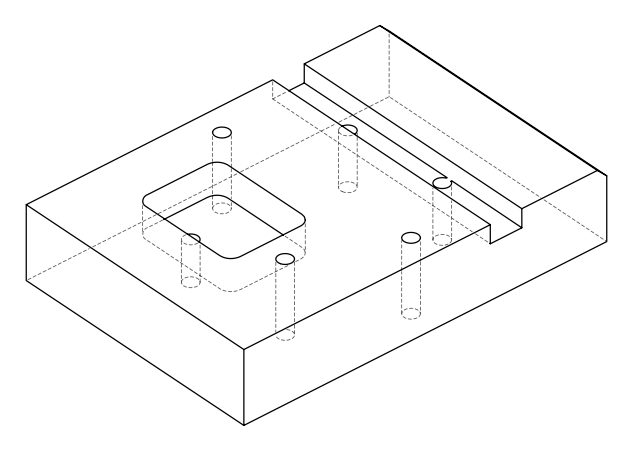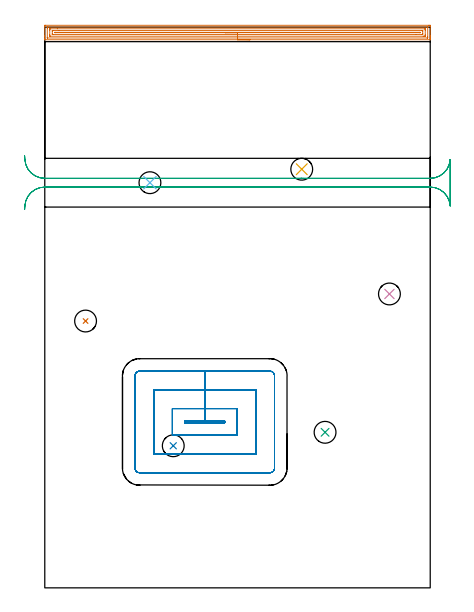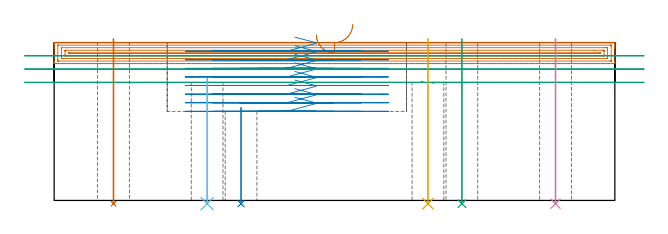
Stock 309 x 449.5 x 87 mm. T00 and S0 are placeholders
(PLAN: 9 operations, 3 tool changes, 34.5 min)
(1 AREA_MILL | FG_CHAMFER_SURFACE | UGT0205_001 | 12.53 min | 20779 mm3)
(2 MILL_RECTANGULAR_POCKET | POCKET_RECTANGULAR_STRAIGHT | UGT0201_094 | Follow Part, ap 5, ae 75% | 15.41 min | 500855 mm3)
(3 MILL_RECTANGULAR_SLOT | SLOT_RECTANGULAR | UGT0201_004 | Follow Part, ap 8, ae 75% | 4.6 min | 263970 mm3)
(4 INDEXABLE_INSERT_DRILL_THROUGH_HOLE_FROM_SOLID | STEP1HOLE | NXT0302_006 | 0.36 min | 20822 mm3)
(5 INDEXABLE_INSERT_DRILL_THROUGH_HOLE_FROM_SOLID_1 | STEP1HOLE_1 | NXT0302_006 | 0.36 min | 15634 mm3)
(6 INDEXABLE_INSERT_DRILL_THROUGH_HOLE_FROM_SOLID_2 | STEP1HOLE_2 | NXT0302_006 | 0.28 min | 15770 mm3)
(7 INDEXABLE_INSERT_DRILL_THROUGH_HOLE_FROM_SOLID_3 | STEP1HOLE_3 | NXT0302_006 | 0.36 min | 20787 mm3)
(8 INDEXABLE_INSERT_DRILL_THROUGH_HOLE_FROM_SOLID_4 | STEP1HOLE_4 | NXT0302_006 | 0.22 min | 11843 mm3)
(9 INDEXABLE_INSERT_DRILL_THROUGH_HOLE_FROM_SOLID_5 | STEP1HOLE_5 | NXT0302_006 | 0.36 min | 20833 mm3)
(TOOL UGT0205_001 | Chamfer Mill 20 x 3 x 45 deg. | D20 FL50 Z2)
(TOOL UGT0201_094 | End mill 20 mm | D20 FL38 Z4)
(TOOL UGT0201_004 | End Mill 32 mm | D32 FL53 Z6)
(TOOL NXT0302_006 | Index. Insert Drill 17.5mm [880-D1750L25-05] | D17.5 PA176 FL88 Z2)
(OP 1 AREA_MILL)
G17 G21 G94 G90
T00 M6
G54
G17 G0 G90 X164.5 Y439.4 S1061 M3
G43 Z97. H0
G94 G1 X164.462 Z96.128 F250.
X164.348 Z95.263
X164.159 Z94.412
X163.897 Z93.58
X163.563 Z92.774
X163.16 Z92.
X162.692 Z91.264
X162.16 Z90.572
X161.571 Z89.929
X160.928 Z89.34
X160.236 Z88.808
X159.5 Z88.34
X158.726 Z87.937
X157.92 Z87.603
X157.088 Z87.341
X156.236 Z87.152
X155.372 Z87.038
X154.5 Z87.
X0.155
X0.008 Y439.402 Z86.988
X0. Y439.418 Z86.973
Y439.744 Z86.656
Y440.162 Z86.237
Y440.778 Z85.617
Y441.97 Z84.427
Y442.547 Z83.847
Y449.911 Z76.486
X0.004 Y450.507 Z75.891
X0.009 Y450.991 Z75.406
X0.109 Y450.995 Z75.403
X0.601 Y451. Z75.4
X307.901
X308.399 Y450.999 Z75.401
X308.891 Y450.994 Z75.403
X308.991 Y450.991 Z75.406
X308.996 Y450.507 Z75.891
X309. Y449.91 Z76.487
Y442.547 Z83.847
Y441.97 Z84.427
Y441.662 Z84.734
Y441.086 Z85.31
Y440.778 Z85.617
Y440.162 Z86.238
Y439.744 Z86.656
Y439.418 Z86.973
X308.992 Y439.402 Z86.988
X308.845 Y439.4 Z87.
X154.5
Y440.814 Z85.586
X2.165 Y440.815 Z85.585
X2.073 Y440.816 Z85.584
X2.028 Y440.819 Z85.581
X2.012 Y440.821 Z85.579
X2.01 Y440.833 Z85.567
X2.005 Y440.934 Z85.466
X2.001 Y441.16 Z85.24
Y448.738 Z77.662
X2.002 Y449.118 Z77.282
X2.01 Y449.502 Z76.898
X2.021 Y449.579 Z76.821
X2.066 Y449.581 Z76.819
X2.172 Y449.584 Z76.816
X2.386 Y449.586 Z76.814
X2.423
X306.835 Y449.585 Z76.815
X306.927 Y449.584 Z76.816
X306.972 Y449.581 Z76.819
X306.988 Y449.579 Z76.821
X306.99 Y449.567 Z76.833
X306.995 Y449.466 Z76.934
X306.999 Y449.24 Z77.16
Y441.662 Z84.738
X306.998 Y441.282 Z85.118
X306.99 Y440.898 Z85.502
X306.979 Y440.821 Z85.579
X306.934 Y440.819 Z85.581
X306.828 Y440.816 Z85.584
X306.614 Y440.814 Z85.586
X306.577
X154.5
Y442.228 Z84.172
X4.17 Y442.229 Z84.171
X4.063 Y442.231 Z84.169
X4.026 Y442.233 Z84.167
X4.012 Y442.234 Z84.166
X4.009 Y442.266 Z84.134
X4.004 Y442.378 Z84.022
X4.001 Y442.547 Z83.853
X4. Y442.715 Z83.685
Y443.431 Z82.969
Y447.137 Z79.263
X4.003 Y447.853 Z78.547
X4.006 Y448.016 Z78.384
X4.019 Y448.164 Z78.236
X4.17 Y448.166 Z78.234
X4.742 Y448.17 Z78.23
X10.03 Y448.171 Z78.229
X304.83
X304.937 Y448.169 Z78.231
X304.974 Y448.167 Z78.233
X304.988 Y448.166 Z78.234
X304.991 Y448.134 Z78.266
X304.996 Y448.022 Z78.378
X304.999 Y447.853 Z78.547
X305. Y447.685 Z78.715
Y446.969 Z79.431
Y443.263 Z83.137
X304.997 Y442.547 Z83.853
X304.994 Y442.384 Z84.016
X304.981 Y442.236 Z84.165
X304.83 Y442.234 Z84.166
X304.258 Y442.23 Z84.17
X303.938 Y442.229 Z84.171
X303.366 Y442.228 Z84.172
X154.5
Y443.643 Z82.757
X6.633
X6.1 Y443.644 Z82.756
X6.043 Y443.646 Z82.754
X6.01 Y443.649 Z82.751
X6.007 Y443.691 Z82.709
X6.002 Y443.884 Z82.516
X6. Y444.27 Z82.13
Y446.084 Z80.316
X6.004 Y446.504 Z79.896
X6.01 Y446.713 Z79.687
X6.02 Y446.751 Z79.649
X6.071 Y446.754 Z79.646
X6.169 Y446.756 Z79.644
X6.847 Y446.757 Z79.643
X11.464
X302.367
X302.9 Y446.756 Z79.644
X302.957 Y446.754 Z79.646
X302.99 Y446.751 Z79.649
X302.993 Y446.709 Z79.691
X302.998 Y446.516 Z79.884
X303. Y446.13 Z80.27
Y444.361 Z82.039
Y444.316 Z82.084
X302.995 Y443.896 Z82.504
X302.99 Y443.687 Z82.713
X302.98 Y443.649 Z82.751
X302.929 Y443.646 Z82.754
X302.831 Y443.644 Z82.756
X302.153 Y443.643 Z82.757
X297.539
X154.5
Y445.057 Z81.343
X8.487 Y445.058 Z81.342
X8.198 Y445.061 Z81.339
X8.014 Y445.064 Z81.336
X8.009 Y445.111 Z81.289
X8.003 Y445.2 Z81.2
Y445.278 Z81.122
X8.006 Y445.317 Z81.083
X8.009 Y445.331 Z81.069
X8.055 Y445.336 Z81.064
X8.342 Y445.341 Z81.059
X8.487 Y445.343 Z81.057
X300.513 Y445.342 Z81.058
X300.802 Y445.339 Z81.061
X300.985 Y445.336 Z81.064
X300.991 Y445.289 Z81.111
X300.997 Y445.2 Z81.2
Y445.122 Z81.278
X300.994 Y445.083 Z81.317
X300.991 Y445.069 Z81.331
X300.945 Y445.064 Z81.336
X300.658 Y445.059 Z81.341
X300.513 Y445.057 Z81.343
X154.5
X153.628 Z81.381
X152.764 Z81.495
X151.912 Z81.684
X151.08 Z81.946
X150.274 Z82.28
X149.5 Z82.683
X148.764 Z83.152
X148.072 Z83.683
X147.429 Z84.272
X146.84 Z84.915
X146.308 Z85.607
X145.84 Z86.343
X145.437 Z87.117
X145.103 Z87.923
X144.841 Z88.755
X144.652 Z89.607
X144.538 Z90.472
X144.5 Z91.343
G0 Z97.
M5
M2
(OP 2 MILL_RECTANGULAR_POCKET)
G17 G21 G94 G90
T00 M6
G54
G17 G0 G90 X132.673 Y132.3 S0 M3
G43 Z97. H0
Z90.
G94 G1 X144.2 Z86.911 F250.
Y133.7 Z86.536
X128.25 Z82.262
X112.3 F500.
Y132.3
X144.2
Y133.7
X128.25
Y143.7
X102.3
Y122.3
X154.2
Y143.7
X128.25
Y158.7
X87.3
Y107.3
X169.2
Y158.7
X128.25
Y173.7
X76.
G3 X72.3 Y170. R3.7
G1 Y96.
G3 X76. Y92.3 R3.7
G1 X180.5
G3 X184.2 Y96. R3.7
G1 Y170.
G3 X180.5 Y173.7 R3.7
G1 X128.25
X127.25
G0 X132.673 Y132.3 Z85.262
G1 X144.2 Z82.174 F250.
Y133.7 Z81.799
X128.25 Z77.525
X112.3 F500.
Y132.3
X144.2
Y133.7
X128.25
Y143.7
X102.3
Y122.3
X154.2
Y143.7
X128.25
Y158.7
X87.3
Y107.3
X169.2
Y158.7
X128.25
Y173.7
X76.
G3 X72.3 Y170. R3.7
G1 Y96.
G3 X76. Y92.3 R3.7
G1 X180.5
G3 X184.2 Y96. R3.7
G1 Y170.
G3 X180.5 Y173.7 R3.7
G1 X128.25
X127.25
G0 X132.673 Y132.3 Z80.525
G1 X144.2 Z77.436 F250.
Y133.7 Z77.061
X128.25 Z72.787
X112.3 F500.
Y132.3
X144.2
Y133.7
X128.25
Y143.7
X102.3
Y122.3
X154.2
Y143.7
X128.25
Y158.7
X87.3
Y107.3
X169.2
Y158.7
X128.25
Y173.7
X76.
G3 X72.3 Y170. R3.7
G1 Y96.
G3 X76. Y92.3 R3.7
G1 X180.5
G3 X184.2 Y96. R3.7
G1 Y170.
G3 X180.5 Y173.7 R3.7
G1 X128.25
X127.25
G0 X132.673 Y132.3 Z75.787
G1 X144.2 Z72.699 F250.
Y133.7 Z72.324
X128.25 Z68.05
X112.3 F500.
Y132.3
X144.2
Y133.7
X128.25
Y143.7
X102.3
Y122.3
X154.2
Y143.7
X128.25
Y158.7
X87.3
Y107.3
X169.2
Y158.7
X128.25
Y173.7
X76.
G3 X72.3 Y170. R3.7
G1 Y96.
G3 X76. Y92.3 R3.7
G1 X180.5
G3 X184.2 Y96. R3.7
G1 Y170.
G3 X180.5 Y173.7 R3.7
G1 X128.25
X127.25
G0 X132.673 Y132.3 Z71.05
G1 X144.2 Z67.961 F250.
Y133.7 Z67.586
X128.25 Z63.312
X112.3 F500.
Y132.3
X144.2
Y133.7
X128.25
Y143.7
X102.3
Y122.3
X154.2
Y143.7
X128.25
Y158.7
X87.3
Y107.3
X169.2
Y158.7
X128.25
Y173.7
X76.
G3 X72.3 Y170. R3.7
G1 Y96.
G3 X76. Y92.3 R3.7
G1 X180.5
G3 X184.2 Y96. R3.7
G1 Y170.
G3 X180.5 Y173.7 R3.7
G1 X128.25
X127.25
G0 X132.673 Y132.3 Z66.312
G1 X144.2 Z63.224 F250.
Y133.7 Z62.849
X128.25 Z58.575
X112.3 F500.
Y132.3
X144.2
Y133.7
X128.25
Y143.7
X102.3
Y122.3
X154.2
Y143.7
X128.25
Y158.7
X87.3
Y107.3
X169.2
Y158.7
X128.25
Y173.7
X76.
G3 X72.3 Y170. R3.7
G1 Y96.
G3 X76. Y92.3 R3.7
G1 X180.5
G3 X184.2 Y96. R3.7
G1 Y170.
G3 X180.5 Y173.7 R3.7
G1 X128.25
X127.25
G0 X132.673 Y132.3 Z61.575
G1 X144.2 Z58.486 F250.
Y133.7 Z58.111
X128.25 Z53.837
X112.3 F500.
Y132.3
X144.2
Y133.7
X128.25
Y143.7
X102.3
Y122.3
X154.2
Y143.7
X128.25
Y158.7
X87.3
Y107.3
X169.2
Y158.7
X128.25
Y173.7
X76.
G3 X72.3 Y170. R3.7
G1 Y96.
G3 X76. Y92.3 R3.7
G1 X180.5
G3 X184.2 Y96. R3.7
G1 Y170.
G3 X180.5 Y173.7 R3.7
G1 X128.25
X127.25
G0 X132.673 Y132.3 Z56.837
G1 X144.2 Z53.749 F250.
Y133.7 Z53.374
X128.25 Z49.1
X112.3 F500.
Y132.3
X144.2
Y133.7
X128.25
Y143.7
X102.3
Y122.3
X154.2
Y143.7
X128.25
Y158.7
X87.3
Y107.3
X169.2
Y158.7
X128.25
Y173.7
X76.
G3 X72.3 Y170. R3.7
G1 Y96.
G3 X76. Y92.3 R3.7
G1 X180.5
G3 X184.2 Y96. R3.7
G1 Y170.
G3 X180.5 Y173.7 R3.7
G1 X128.25
X127.25
G0 Z97.
M5
M2
(OP 3 MILL_RECTANGULAR_SLOT)
G17 G21 G94 G90
T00 M6
G54
G17 G0 G90 X-16.154 Y303.285 S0 M3
G43 Z97. H0
Z79.7
G94 G1 X-15.97 Y306.279 F250.
G2 X0. Y321.3 R16. F500.
G1 X309.
G2 X324.97 Y306.279 R16.
G1 X325.
Y343.321
X324.97
G2 X309. Y328.3 R16.
G1 X207.323
G2 X206. Y328.355 R16.
X204.677 Y328.3 R16.
G1 X0.
G2 X-15.97 Y343.321 R16.
G1 X-16.154 Y346.315 F250.
G0 Y303.285 Z72.4
G1 X-15.97 Y306.279
G2 X0. Y321.3 R16. F500.
G1 X309.
G2 X324.97 Y306.279 R16.
G1 X325.
Y343.321
X324.97
G2 X309. Y328.3 R16.
G1 X207.323
G2 X206. Y328.355 R16.
X204.677 Y328.3 R16.
G1 X0.
G2 X-15.97 Y343.321 R16.
G1 X-16.154 Y346.315 F250.
G0 Y303.285 Z65.1
G1 X-15.97 Y306.279
G2 X0. Y321.3 R16. F500.
G1 X309.
G2 X324.97 Y306.279 R16.
G1 X325.
Y343.321
X324.97
G2 X309. Y328.3 R16.
G1 X207.323
G2 X206. Y328.355 R16.
X204.677 Y328.3 R16.
G1 X0.
G2 X-15.97 Y343.321 R16.
G1 X-16.154 Y346.315 F250.
G0 Z97.
M5
M2
(OP 4 INDEXABLE_INSERT_DRILL_THROUGH_HOLE_FROM_SOLID)
G17 G21 G94 G90
T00 M6
G54
G17 G0 G90 X276.3 Y235.6 S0 M3
G43 Z97. H1
G94 G81 G98 Z-1.806 F250. R89.
G80
M5
M2
(OP 5 INDEXABLE_INSERT_DRILL_THROUGH_HOLE_FROM_SOLID_1)
G17 G21 G94 G90
T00 M6
G54
G17 G0 G90 X206. Y335.6 S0 M3
G43 Z97. H1
G94 G81 G98 Z-1.806 F250. R89.
G80
M5
M2
(OP 6 INDEXABLE_INSERT_DRILL_THROUGH_HOLE_FROM_SOLID_2)
G17 G21 G94 G90
T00 M6
G54
G17 G0 G90 X84.3 Y324.8 S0 M3
G43 Z97. H1
G94 G81 G98 Z-1.806 F250. R67.1
G80
M5
M2
(OP 7 INDEXABLE_INSERT_DRILL_THROUGH_HOLE_FROM_SOLID_3)
G17 G21 G94 G90
T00 M6
G54
G17 G0 G90 X32.7 Y213.9 S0 M3
G43 Z97. H1
G94 G81 G98 Z-1.806 F250. R89.
G80
M5
M2
(OP 8 INDEXABLE_INSERT_DRILL_THROUGH_HOLE_FROM_SOLID_4)
G17 G21 G94 G90
T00 M6
G54
G17 G0 G90 X103. Y113.9 S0 M3
G43 Z97. H1
G94 G81 G98 Z-1.806 F250. R51.1
G80
M5
M2
(OP 9 INDEXABLE_INSERT_DRILL_THROUGH_HOLE_FROM_SOLID_5)
G17 G21 G94 G90
T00 M6
G54
G17 G0 G90 X224.7 Y124.7 S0 M3
G43 Z97. H1
G94 G81 G98 Z-1.806 F250. R89.
G80
M5
M2
